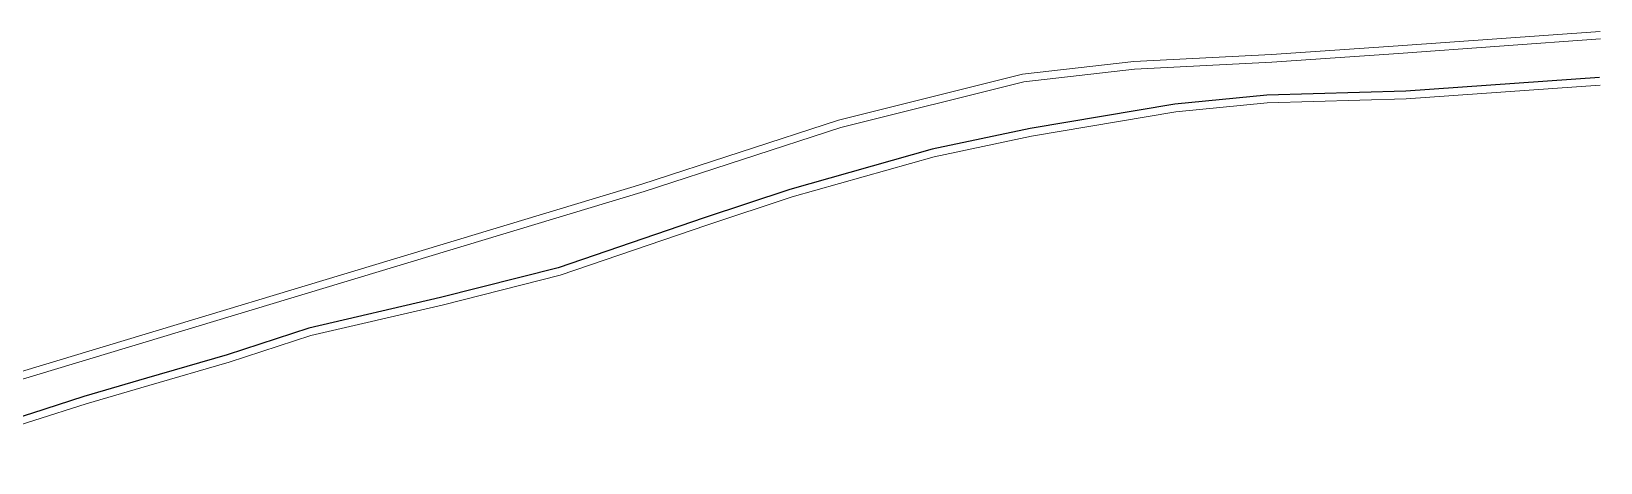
# Model space of a CAD drawing. Header units: metres. Extents: x 750 to 3116, y -341 to 1465.
# Drawn here: x 1907.8 to 2216.2, y 442.7 to 527.5 of the extents above; entities that cross this region are included whole.
import ezdxf

# ---------------------------------------------------------------- set-up
doc = ezdxf.new("R2010")
doc.units = ezdxf.units.M
for name, color, linetype, lineweight in [('Footpath', 32, 'Continuous', 18), ('Main Road', 8, 'Continuous', 25), ('Vehicular Road', 253, 'Continuous', 20)]:
    doc.layers.add(name, color=color, linetype=linetype, lineweight=lineweight)

msp = doc.modelspace()

# ---------------------------------------------------------------- linework, layer by layer
at = {"layer": 'Footpath'}
for points in [[(2216.125, 527.515), (2176.415, 524.643), (2151.526, 522.945), (2124.5, 521.595), (2102.592, 519.092), (2066.447, 510.062), (2027.786, 497.476), (1873.651, 450.921), (1866.076, 449.072), (1859.037, 448.365), (1845.561, 445.736), (1836.437, 444.178), (1826.794, 444.389), (1815.967, 446.085), (1802.486, 447.955), (1785.869, 449.6), (1777.954, 450.231), (1762.081, 453.632), (1746.359, 456.243), (1712.64, 459.38), (1620.187, 472.293), (1552.188, 480.064), (1444.636, 487.24)], [(2216.13, 516.918), (2178.035, 514.265), (2150.715, 513.454), (2132.762, 511.714), (2104.378, 506.924), (2085.226, 502.853), (2057.327, 494.976), (2040.524, 489.409), (2011.744, 479.554), (1988.545, 473.684), (1962.707, 467.693), (1946.68, 462.471), (1930.839, 457.825), (1918.545, 454.247), (1908.286, 450.933), (1897.12, 447.4)]]:
    msp.add_lwpolyline(points, dxfattribs=at)
at = {"layer": 'Main Road'}
msp.add_lwpolyline([(2216.026, 518.414), (2177.961, 515.764), (2150.62, 514.952), (2132.565, 513.201), (2104.097, 508.398), (2084.866, 504.31), (2056.887, 496.41), (2040.045, 490.831), (2011.316, 480.993), (1988.192, 475.142), (1962.304, 469.139), (1946.237, 463.905), (1930.418, 459.264), (1918.105, 455.681), (1907.83, 452.361), (1896.711, 448.844)], dxfattribs=at)
at = {"layer": 'Vehicular Road'}
msp.add_lwpolyline([(2216.233, 526.019), (2176.52, 523.147), (2151.614, 521.448), (2124.623, 520.1), (2102.86, 517.613), (2066.861, 508.619), (2028.235, 496.045), (1874.046, 449.473), (1866.33, 447.59), (1859.256, 446.88), (1845.831, 444.26), (1836.548, 442.675), (1826.661, 442.891), (1815.748, 444.601), (1802.309, 446.465), (1785.735, 448.106), (1777.736, 448.743), (1761.801, 452.158), (1746.167, 454.754), (1712.467, 457.89), (1619.998, 470.805), (1552.053, 478.569), (1444.558, 485.742)], dxfattribs=at)

doc.saveas('drawing.dxf')
